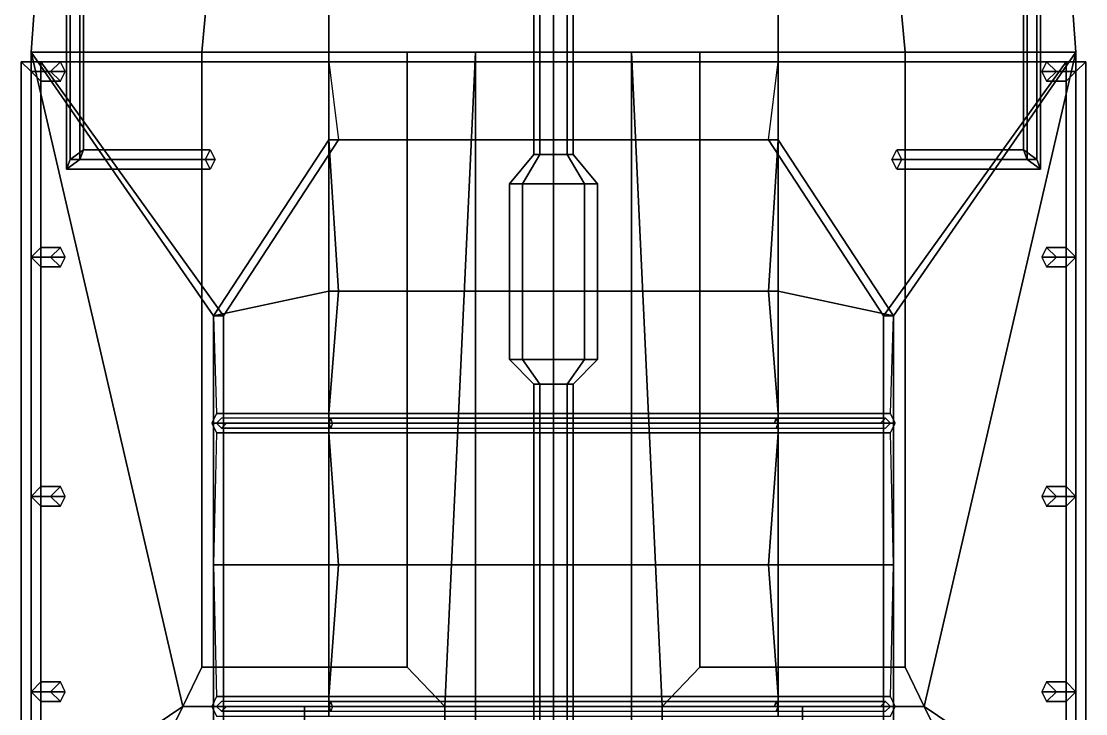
# Model space of a CAD drawing. Header units: millimetres. Extents: x -1.1 to 1.1, y -3.4 to 8.
# Drawn here: x -1.09 to 1.09, y -1.005 to 0.413 of the extents above; entities that cross this region are included whole.
import ezdxf

# ---------------------------------------------------------------- set-up
doc = ezdxf.new("R2010")
doc.units = ezdxf.units.MM
doc.layers.add('inner_sides', color=4, linetype='Continuous')
doc.layers.add('tent', color=3, linetype='Continuous')

msp = doc.modelspace()

# ---------------------------------------------------------------- linework, layer by layer
for points in [[(-0.04, 0.14, 0.52), (-0.0283, 0.14, 0.5483), (-0.0283, 1.59, 0.4583), (-0.04, 1.59, 0.43)], [(-0.0283, 0.14, 0.4917), (-0.04, 0.14, 0.52), (-0.04, 1.59, 0.43), (-0.0283, 1.59, 0.4017)], [(-0.0283, 0.14, 0.5483), (0, 0.14, 0.56), (0, 1.59, 0.47), (-0.0283, 1.59, 0.4583)], [(0, 0.14, 0.48), (-0.0283, 0.14, 0.4917), (-0.0283, 1.59, 0.4017), (0, 1.59, 0.39)], [(0, 0.14, 0.56), (0.0283, 0.14, 0.5483), (0.0283, 1.59, 0.4583), (0, 1.59, 0.47)], [(0.0283, 0.14, 0.4917), (0, 0.14, 0.48), (0, 1.59, 0.39), (0.0283, 1.59, 0.4017)], [(0.0283, 0.14, 0.5483), (0.04, 0.14, 0.52), (0.04, 1.59, 0.43), (0.0283, 1.59, 0.4583)], [(0.04, 0.14, 0.52), (0.0283, 0.14, 0.4917), (0.0283, 1.59, 0.4017), (0.04, 1.59, 0.43)], [(-0.6552, 1.05, 0.54), (-0.72, 0.35, 0.64), (-1.07, 0.35, 1.18), (-0.99, 1.45, 1.18)], [(-0.99, 1.45, 1.18), (-1.07, 0.35, 1.18), (-0.46, 0.35, 2.11), (-0.46, 1.05, 2.11)], [(0.46, 0.35, 2.11), (1.07, 0.35, 1.18), (0.99, 1.45, 1.18), (0.46, 1.05, 2.11)], [(1.07, 0.35, 1.18), (0.72, 0.35, 0.64), (0.6552, 1.05, 0.54), (0.99, 1.45, 1.18)], [(-0.99, 1.35, 0.7173), (-0.9973, 1.34, 0.69), (-0.9973, 0.11, 0.69), (-0.99, 0.13, 0.7173)], [(-0.9973, 1.34, 0.69), (-0.97, 1.32, 0.6827), (-0.97, 0.13, 0.6827), (-0.9973, 0.11, 0.69)], [(-0.9627, 1.35, 0.71), (-0.99, 1.35, 0.7173), (-0.99, 0.13, 0.7173), (-0.9627, 0.15, 0.71)], [(-0.97, 1.32, 0.6827), (-0.9627, 1.35, 0.71), (-0.9627, 0.15, 0.71), (-0.97, 0.13, 0.6827)], [(0.99, 1.35, 0.7173), (0.9627, 1.35, 0.71), (0.9627, 0.15, 0.71), (0.99, 0.13, 0.7173)], [(0.9627, 1.35, 0.71), (0.97, 1.32, 0.6827), (0.97, 0.13, 0.6827), (0.9627, 0.15, 0.71)], [(0.97, 1.32, 0.6827), (0.9973, 1.34, 0.69), (0.9973, 0.11, 0.69), (0.97, 0.13, 0.6827)], [(0.9973, 1.34, 0.69), (0.99, 1.35, 0.7173), (0.99, 0.13, 0.7173), (0.9973, 0.11, 0.69)], [(0.6552, 1.05, 0.54), (0.72, 0.35, 0.64), (-0.72, 0.35, 0.64), (-0.6552, 1.05, 0.54)], [(-0.46, 1.05, 2.11), (-0.46, 0.35, 2.11), (0.46, 0.35, 2.11), (0.46, 1.05, 2.11)], [(-0.72, 0.35, 0.64), (-0.72, -0.91, 0.64), (-0.7594, -0.99, 0.7008), (-1.07, 0.35, 1.18)], [(-0.7594, -0.99, 0.7008), (-0.7594, -0.99, 0.7008), (-1.07, -1.62, 1.18), (-1.07, 0.35, 1.18)], [(-1.07, 0.35, 1.18), (-1.07, -3.31, 1.18), (-0.6961, -2.4, 1.75), (-0.6961, -0.19, 1.75)], [(-1.07, 0.35, 1.18), (-0.6961, -0.19, 1.75), (-0.46, 0.17, 2.11), (-0.46, 0.35, 2.11)], [(-0.3, 0.35, 0.64), (-0.3, -0.91, 0.64), (-0.72, -0.91, 0.64), (-0.72, 0.35, 0.64)], [(-0.46, 0.35, 2.11), (-0.46, 0.17, 2.11), (0.46, 0.17, 2.11), (0.46, 0.35, 2.11)], [(-0.16, 0.35, 0.75), (-0.2226, -0.99, 0.7008), (-0.3, -0.91, 0.64), (-0.3, 0.35, 0.64)], [(-0.16, 0.35, 0.75), (-0.16, -2.8004, 0.75), (-0.2116, -2.5, 0.7094), (-0.2226, -0.99, 0.7008)], [(0.16, 0.35, 0.75), (0.16, -2.8004, 0.75), (-0.16, -2.8004, 0.75), (-0.16, 0.35, 0.75)], [(0.3, 0.35, 0.64), (0.3, -0.91, 0.64), (0.2226, -0.99, 0.7008), (0.16, 0.35, 0.75)], [(0.2226, -0.99, 0.7008), (0.2116, -2.5, 0.7094), (0.16, -2.8004, 0.75), (0.16, 0.35, 0.75)], [(0.72, 0.35, 0.64), (0.72, -0.91, 0.64), (0.3, -0.91, 0.64), (0.3, 0.35, 0.64)], [(0.46, 0.17, 2.11), (0.6961, -0.19, 1.75), (1.07, 0.35, 1.18), (0.46, 0.35, 2.11)], [(0.6961, -2.4, 1.75), (1.07, -3.31, 1.18), (1.07, 0.35, 1.18), (0.6961, -0.19, 1.75)], [(0.7594, -0.99, 0.7008), (0.72, -0.91, 0.64), (0.72, 0.35, 0.64), (1.07, 0.35, 1.18)], [(1.07, -1.62, 1.18), (0.7594, -0.99, 0.7008), (0.7594, -0.99, 0.7008), (1.07, 0.35, 1.18)], [(-1.07, 0.31, 1.28), (-1.09, 0.33, 1.26), (-1.09, -3.43, 1.26), (-1.07, -3.41, 1.28)], [(-1.09, 0.33, 1.26), (-1.07, 0.31, 1.24), (-1.07, -3.41, 1.24), (-1.09, -3.43, 1.26)], [(-1.09, 0.33, 1.26), (-1.07, 0.31, 1.28), (-1, 0.31, 1.28), (-1.01, 0.33, 1.26)], [(-1.07, 0.31, 1.24), (-1.09, 0.33, 1.26), (-1.01, 0.33, 1.26), (-1.03, 0.31, 1.24)], [(1.07, 0.31, 1.28), (1.09, 0.33, 1.26), (1.01, 0.33, 1.26), (1, 0.31, 1.28)], [(1.09, 0.33, 1.26), (1.07, 0.31, 1.24), (1.03, 0.31, 1.24), (1.01, 0.33, 1.26)], [(1.09, 0.33, 1.26), (1.07, 0.31, 1.28), (1.07, -3.41, 1.28), (1.09, -3.43, 1.26)], [(1.07, 0.31, 1.24), (1.09, 0.33, 1.26), (1.09, -3.43, 1.26), (1.07, -3.41, 1.24)], [(-1.05, 0.29, 1.26), (-1.07, 0.31, 1.28), (-1.07, -3.41, 1.28), (-1.05, -3.39, 1.26)], [(-1.07, 0.31, 1.24), (-1.05, 0.29, 1.26), (-1.05, -3.39, 1.26), (-1.07, -3.41, 1.24)], [(-1.07, 0.31, 1.28), (-1.05, 0.29, 1.26), (-1.01, 0.29, 1.26), (-1, 0.31, 1.28)], [(-1.05, 0.29, 1.26), (-1.07, 0.31, 1.24), (-1.03, 0.31, 1.24), (-1.01, 0.29, 1.26)], [(1.05, 0.29, 1.26), (1.07, 0.31, 1.28), (1, 0.31, 1.28), (1.01, 0.29, 1.26)], [(1.07, 0.31, 1.24), (1.05, 0.29, 1.26), (1.01, 0.29, 1.26), (1.03, 0.31, 1.24)], [(1.07, 0.31, 1.28), (1.05, 0.29, 1.26), (1.05, -3.39, 1.26), (1.07, -3.41, 1.28)], [(1.05, 0.29, 1.26), (1.07, 0.31, 1.24), (1.07, -3.41, 1.24), (1.05, -3.39, 1.26)], [(-0.7129, 0.13, 0.8773), (-0.7029, 0.15, 0.86), (-0.9627, 0.15, 0.71), (-0.99, 0.13, 0.7173)], [(-0.7029, 0.15, 0.86), (-0.6929, 0.13, 0.8427), (-0.97, 0.13, 0.6827), (-0.9627, 0.15, 0.71)], [(-0.0283, 0.14, 0.5483), (-0.04, 0.14, 0.52), (-0.09, 0.08, 0.52), (-0.0636, 0.08, 0.5836)], [(-0.04, 0.14, 0.52), (-0.0283, 0.14, 0.4917), (-0.0636, 0.08, 0.4564), (-0.09, 0.08, 0.52)], [(0, 0.14, 0.56), (-0.0283, 0.14, 0.5483), (-0.0636, 0.08, 0.5836), (0, 0.08, 0.61)], [(-0.0283, 0.14, 0.4917), (0, 0.14, 0.48), (0, 0.08, 0.43), (-0.0636, 0.08, 0.4564)], [(0.0283, 0.14, 0.5483), (0, 0.14, 0.56), (0, 0.08, 0.61), (0.0636, 0.08, 0.5836)], [(0, 0.14, 0.48), (0.0283, 0.14, 0.4917), (0.0636, 0.08, 0.4564), (0, 0.08, 0.43)], [(0.04, 0.14, 0.52), (0.0283, 0.14, 0.5483), (0.0636, 0.08, 0.5836), (0.09, 0.08, 0.52)], [(0.0283, 0.14, 0.4917), (0.04, 0.14, 0.52), (0.09, 0.08, 0.52), (0.0636, 0.08, 0.4564)], [(0.6929, 0.13, 0.8427), (0.7029, 0.15, 0.86), (0.9627, 0.15, 0.71), (0.97, 0.13, 0.6827)], [(0.7029, 0.15, 0.86), (0.7129, 0.13, 0.8773), (0.99, 0.13, 0.7173), (0.9627, 0.15, 0.71)], [(-0.6929, 0.13, 0.8427), (-0.7029, 0.11, 0.86), (-0.9973, 0.11, 0.69), (-0.97, 0.13, 0.6827)], [(-0.7029, 0.11, 0.86), (-0.7129, 0.13, 0.8773), (-0.99, 0.13, 0.7173), (-0.9973, 0.11, 0.69)], [(0.7029, 0.11, 0.86), (0.6929, 0.13, 0.8427), (0.97, 0.13, 0.6827), (0.9973, 0.11, 0.69)], [(0.7129, 0.13, 0.8773), (0.7029, 0.11, 0.86), (0.9973, 0.11, 0.69), (0.99, 0.13, 0.7173)], [(-0.0636, 0.08, 0.5836), (-0.09, 0.08, 0.52), (-0.09, -0.28, 0.52), (-0.0636, -0.28, 0.5836)], [(-0.09, 0.08, 0.52), (-0.0636, 0.08, 0.4564), (-0.0636, -0.28, 0.4564), (-0.09, -0.28, 0.52)], [(0, 0.08, 0.61), (-0.0636, 0.08, 0.5836), (-0.0636, -0.28, 0.5836), (0, -0.28, 0.61)], [(-0.0636, 0.08, 0.4564), (0, 0.08, 0.43), (0, -0.28, 0.43), (-0.0636, -0.28, 0.4564)], [(0.0636, 0.08, 0.5836), (0, 0.08, 0.61), (0, -0.28, 0.61), (0.0636, -0.28, 0.5836)], [(0, 0.08, 0.43), (0.0636, 0.08, 0.4564), (0.0636, -0.28, 0.4564), (0, -0.28, 0.43)], [(0.09, 0.08, 0.52), (0.0636, 0.08, 0.5836), (0.0636, -0.28, 0.5836), (0.09, -0.28, 0.52)], [(0.0636, 0.08, 0.4564), (0.09, 0.08, 0.52), (0.09, -0.28, 0.52), (0.0636, -0.28, 0.4564)], [(-1.05, -0.05, 1.26), (-1.07, -0.07, 1.28), (-1, -0.07, 1.28), (-1.01, -0.05, 1.26)], [(-1.07, -0.07, 1.24), (-1.05, -0.05, 1.26), (-1.01, -0.05, 1.26), (-1.03, -0.07, 1.24)], [(1.07, -0.07, 1.28), (1.05, -0.05, 1.26), (1.01, -0.05, 1.26), (1, -0.07, 1.28)], [(1.05, -0.05, 1.26), (1.07, -0.07, 1.24), (1.03, -0.07, 1.24), (1.01, -0.05, 1.26)], [(-1.07, -0.07, 1.28), (-1.05, -0.09, 1.26), (-1.01, -0.09, 1.26), (-1, -0.07, 1.28)], [(-1.05, -0.09, 1.26), (-1.07, -0.07, 1.24), (-1.03, -0.07, 1.24), (-1.01, -0.09, 1.26)], [(1.05, -0.09, 1.26), (1.07, -0.07, 1.28), (1, -0.07, 1.28), (1.01, -0.09, 1.26)], [(1.07, -0.07, 1.24), (1.05, -0.09, 1.26), (1.01, -0.09, 1.26), (1.03, -0.07, 1.24)], [(-0.0283, -0.33, 0.4917), (-0.04, -0.33, 0.52), (-0.09, -0.28, 0.52), (-0.0636, -0.28, 0.4564)], [(-0.04, -0.33, 0.52), (-0.0283, -0.33, 0.5483), (-0.0636, -0.28, 0.5836), (-0.09, -0.28, 0.52)], [(0, -0.33, 0.48), (-0.0283, -0.33, 0.4917), (-0.0636, -0.28, 0.4564), (0, -0.28, 0.43)], [(-0.0283, -0.33, 0.5483), (0, -0.33, 0.56), (0, -0.28, 0.61), (-0.0636, -0.28, 0.5836)], [(0.0283, -0.33, 0.4917), (0, -0.33, 0.48), (0, -0.28, 0.43), (0.0636, -0.28, 0.4564)], [(0, -0.33, 0.56), (0.0283, -0.33, 0.5483), (0.0636, -0.28, 0.5836), (0, -0.28, 0.61)], [(0.04, -0.33, 0.52), (0.0283, -0.33, 0.4917), (0.0636, -0.28, 0.4564), (0.09, -0.28, 0.52)], [(0.0283, -0.33, 0.5483), (0.04, -0.33, 0.52), (0.09, -0.28, 0.52), (0.0636, -0.28, 0.5836)], [(-0.0283, -0.33, 0.5483), (-0.04, -0.33, 0.52), (-0.04, -1.59, 0.43), (-0.0283, -1.59, 0.4583)], [(-0.04, -0.33, 0.52), (-0.0283, -0.33, 0.4917), (-0.0283, -1.59, 0.4017), (-0.04, -1.59, 0.43)], [(0, -0.33, 0.56), (-0.0283, -0.33, 0.5483), (-0.0283, -1.59, 0.4583), (0, -1.59, 0.47)], [(-0.0283, -0.33, 0.4917), (0, -0.33, 0.48), (0, -1.59, 0.39), (-0.0283, -1.59, 0.4017)], [(0.0283, -0.33, 0.5483), (0, -0.33, 0.56), (0, -1.59, 0.47), (0.0283, -1.59, 0.4583)], [(0, -0.33, 0.48), (0.0283, -0.33, 0.4917), (0.0283, -1.59, 0.4017), (0, -1.59, 0.39)], [(0.04, -0.33, 0.52), (0.0283, -0.33, 0.5483), (0.0283, -1.59, 0.4583), (0.04, -1.59, 0.43)], [(0.0283, -0.33, 0.4917), (0.04, -0.33, 0.52), (0.04, -1.59, 0.43), (0.0283, -1.59, 0.4017)], [(-1.05, -0.54, 1.26), (-1.07, -0.56, 1.28), (-1, -0.56, 1.28), (-1.01, -0.54, 1.26)], [(-1.07, -0.56, 1.24), (-1.05, -0.54, 1.26), (-1.01, -0.54, 1.26), (-1.03, -0.56, 1.24)], [(1.07, -0.56, 1.28), (1.05, -0.54, 1.26), (1.01, -0.54, 1.26), (1, -0.56, 1.28)], [(1.05, -0.54, 1.26), (1.07, -0.56, 1.24), (1.03, -0.56, 1.24), (1.01, -0.54, 1.26)], [(-1.07, -0.56, 1.28), (-1.05, -0.58, 1.26), (-1.01, -0.58, 1.26), (-1, -0.56, 1.28)], [(-1.05, -0.58, 1.26), (-1.07, -0.56, 1.24), (-1.03, -0.56, 1.24), (-1.01, -0.58, 1.26)], [(1.05, -0.58, 1.26), (1.07, -0.56, 1.28), (1, -0.56, 1.28), (1.01, -0.58, 1.26)], [(1.07, -0.56, 1.24), (1.05, -0.58, 1.26), (1.01, -0.58, 1.26), (1.03, -0.56, 1.24)], [(-0.7594, -0.99, 0.7008), (-0.72, -0.91, 0.64), (-0.3, -0.91, 0.64), (-0.2226, -0.99, 0.7008)], [(0.2226, -0.99, 0.7008), (0.3, -0.91, 0.64), (0.72, -0.91, 0.64), (0.7594, -0.99, 0.7008)], [(-1.05, -0.94, 1.26), (-1.07, -0.96, 1.28), (-1, -0.96, 1.28), (-1.01, -0.94, 1.26)], [(-1.07, -0.96, 1.24), (-1.05, -0.94, 1.26), (-1.01, -0.94, 1.26), (-1.03, -0.96, 1.24)], [(1.07, -0.96, 1.28), (1.05, -0.94, 1.26), (1.01, -0.94, 1.26), (1, -0.96, 1.28)], [(1.05, -0.94, 1.26), (1.07, -0.96, 1.24), (1.03, -0.96, 1.24), (1.01, -0.94, 1.26)], [(-1.07, -0.96, 1.28), (-1.05, -0.98, 1.26), (-1.01, -0.98, 1.26), (-1, -0.96, 1.28)], [(-1.05, -0.98, 1.26), (-1.07, -0.96, 1.24), (-1.03, -0.96, 1.24), (-1.01, -0.98, 1.26)], [(1.05, -0.98, 1.26), (1.07, -0.96, 1.28), (1, -0.96, 1.28), (1.01, -0.98, 1.26)], [(1.07, -0.96, 1.24), (1.05, -0.98, 1.26), (1.01, -0.98, 1.26), (1.03, -0.96, 1.24)], [(-0.7594, -0.99, 0.7008), (-1.07, -1.2, 0.49), (-1.07, -1.62, 1.18)], [(-0.51, -0.99, 0.7008), (-0.51, -1.2, 0.49), (-1.07, -1.2, 0.49), (-0.7594, -0.99, 0.7008)], [(-0.2226, -0.99, 0.7008), (-0.2116, -2.5, 0.7094), (-0.51, -2.5, 0.7095), (-0.51, -0.99, 0.7008)], [(0.51, -0.99, 0.7008), (0.51, -2.5, 0.7094), (0.2116, -2.5, 0.7094), (0.2226, -0.99, 0.7008)], [(0.7594, -0.99, 0.7008), (1.07, -1.2, 0.49), (0.51, -1.2, 0.49), (0.51, -0.99, 0.7008)], [(1.07, -1.62, 1.18), (1.07, -1.2, 0.49), (0.7594, -0.99, 0.7008), (1.07, -1.62, 1.18)]]:
    msp.add_3dface(points)
at = {"layer": 'inner_sides'}
for points in [[(-0.46, 0.33, 2.09), (-1.05, 0.33, 1.18), (1.05, 0.33, 1.18), (0.46, 0.33, 2.09)], [(-1.05, 0.33, 1.18), (-1.05, -3.29, 1.18), (1.05, -3.29, 1.18), (1.05, 0.33, 1.18)], [(-0.6761, -0.19, 1.75), (-0.6761, -2.4, 1.75), (-1.05, -3.29, 1.18), (-1.05, 0.33, 1.18)], [(-0.44, 0.17, 2.09), (-0.6761, -0.19, 1.75), (-1.05, 0.33, 1.18), (-0.46, 0.33, 2.09)], [(0.46, 0.33, 2.09), (1.05, 0.33, 1.18), (0.6761, -0.19, 1.75), (0.44, 0.17, 2.09)], [(1.05, 0.33, 1.18), (1.05, -3.29, 1.18), (0.6761, -2.4, 1.75), (0.6761, -0.19, 1.75)], [(-0.46, 0.17, 2.11), (-0.6961, -0.19, 1.75), (-0.6761, -0.19, 1.75), (-0.44, 0.17, 2.11)], [(-0.44, 0.17, 2.11), (-0.6761, -0.19, 1.75), (-0.6761, -0.19, 1.75), (-0.44, 0.17, 2.09)], [(-0.44, 0.17, 2.11), (-0.44, 0.17, 2.09), (0.44, 0.17, 2.09), (0.44, 0.17, 2.11)], [(0.44, 0.17, 2.11), (0.6761, -0.19, 1.75), (0.6961, -0.19, 1.75), (0.46, 0.17, 2.11)], [(0.44, 0.17, 2.09), (0.6761, -0.19, 1.75), (0.6761, -0.19, 1.75), (0.44, 0.17, 2.11)], [(-0.6961, -0.19, 1.75), (-0.6961, -2.4, 1.75), (-0.6761, -2.4, 1.75), (-0.6761, -0.19, 1.75)], [(0.6761, -0.19, 1.75), (0.6761, -2.4, 1.75), (0.6961, -2.4, 1.75), (0.6961, -0.19, 1.75)]]:
    msp.add_3dface(points, dxfattribs=at)
at = {"layer": 'tent'}
for points in [[(-0.6961, -0.19, 1.75), (-0.6961, -0.19, 1.75), (-0.46, -0.14, 2.07), (-0.46, 0.17, 2.11)], [(-0.46, 0.17, 2.11), (-0.44, -0.14, 2.09), (0.44, -0.14, 2.09), (0.46, 0.17, 2.11)], [(-0.46, -0.14, 2.07), (-0.46, -0.14, 2.07), (-0.44, -0.14, 2.09), (-0.46, 0.17, 2.11)], [(0.46, 0.17, 2.11), (0.44, -0.14, 2.09), (0.46, -0.14, 2.07)], [(0.46, 0.17, 2.11), (0.46, -0.14, 2.07), (0.6961, -0.19, 1.75)], [(-0.6961, -0.19, 1.75), (-0.69, -0.39, 1.75), (-0.46, -0.39, 2.11), (-0.46, -0.14, 2.07)], [(-0.44, -0.14, 2.09), (-0.46, -0.39, 2.11), (0.46, -0.39, 2.11), (0.44, -0.14, 2.09)], [(-0.46, -0.14, 2.07), (-0.46, -0.14, 2.07), (-0.46, -0.39, 2.11), (-0.44, -0.14, 2.09)], [(0.44, -0.14, 2.09), (0.46, -0.39, 2.11), (0.46, -0.14, 2.07)], [(0.46, -0.14, 2.07), (0.46, -0.39, 2.11), (0.69, -0.39, 1.75), (0.6961, -0.19, 1.75)], [(-0.69, -0.39, 1.75), (-0.7, -0.41, 1.75), (-0.46, -0.41, 2.12), (-0.46, -0.39, 2.11)], [(-0.46, -0.39, 2.11), (-0.46, -0.41, 2.12), (0.46, -0.41, 2.12), (0.46, -0.39, 2.11)], [(0.46, -0.39, 2.11), (0.46, -0.41, 2.12), (0.7, -0.41, 1.75), (0.69, -0.39, 1.75)], [(-0.46, -0.43, 2.11), (-0.46, -0.41, 2.12), (-0.7, -0.41, 1.75), (-0.69, -0.43, 1.75)], [(0.46, -0.43, 2.11), (0.46, -0.41, 2.12), (-0.46, -0.41, 2.12), (-0.46, -0.43, 2.11)], [(0.69, -0.43, 1.75), (0.7, -0.41, 1.75), (0.46, -0.41, 2.12), (0.46, -0.43, 2.11)], [(-0.46, -0.7, 2.07), (-0.46, -0.43, 2.11), (-0.69, -0.43, 1.75), (-0.6961, -0.7, 1.75)], [(0.44, -0.7, 2.09), (0.46, -0.43, 2.11), (-0.46, -0.43, 2.11), (-0.44, -0.7, 2.09)], [(-0.44, -0.7, 2.09), (-0.46, -0.43, 2.11), (-0.46, -0.43, 2.11), (-0.46, -0.7, 2.07)], [(0.46, -0.7, 2.07), (0.46, -0.43, 2.11), (0.46, -0.43, 2.11), (0.44, -0.7, 2.09)], [(0.6961, -0.7, 1.75), (0.69, -0.43, 1.75), (0.46, -0.43, 2.11), (0.46, -0.7, 2.07)], [(-0.6961, -0.7, 1.75), (-0.69, -0.97, 1.75), (-0.46, -0.97, 2.11), (-0.46, -0.7, 2.07)], [(-0.46, -0.7, 2.07), (-0.46, -0.97, 2.11), (-0.46, -0.97, 2.11), (-0.44, -0.7, 2.09)], [(-0.44, -0.7, 2.09), (-0.46, -0.97, 2.11), (0.46, -0.97, 2.11), (0.44, -0.7, 2.09)], [(0.44, -0.7, 2.09), (0.46, -0.97, 2.11), (0.46, -0.97, 2.11), (0.46, -0.7, 2.07)], [(0.46, -0.7, 2.07), (0.46, -0.97, 2.11), (0.69, -0.97, 1.75), (0.6961, -0.7, 1.75)], [(-0.69, -0.97, 1.75), (-0.7, -0.99, 1.75), (-0.46, -0.99, 2.12), (-0.46, -0.97, 2.11)], [(-0.46, -0.97, 2.11), (-0.46, -0.99, 2.12), (0.46, -0.99, 2.12), (0.46, -0.97, 2.11)], [(0.46, -0.97, 2.11), (0.46, -0.99, 2.12), (0.7, -0.99, 1.75), (0.69, -0.97, 1.75)], [(-0.46, -1.01, 2.11), (-0.46, -0.99, 2.12), (-0.7, -0.99, 1.75), (-0.69, -1.01, 1.75)], [(0.46, -1.01, 2.11), (0.46, -0.99, 2.12), (-0.46, -0.99, 2.12), (-0.46, -1.01, 2.11)], [(0.69, -1.01, 1.75), (0.7, -0.99, 1.75), (0.46, -0.99, 2.12), (0.46, -1.01, 2.11)]]:
    msp.add_3dface(points, dxfattribs=at)

# ---------------------------------------------------------------- meshes
mesh = msp.add_polymesh((2, 4), dxfattribs=dict(n_close=True))
for k, corner in enumerate([(-0.68, -0.4, 1.75), (-0.69, -0.41, 1.75), (-0.68, -0.42, 1.75), (-0.67, -0.41, 1.75), (-0.4563, -0.4, 2.1), (-0.46, -0.41, 2.11), (-0.4563, -0.42, 2.1), (-0.4526, -0.41, 2.09)]):
    mesh.set_mesh_vertex(divmod(k, 4), corner)
mesh = msp.add_polymesh((2, 4), dxfattribs=dict(n_close=True))
for k, corner in enumerate([(0.4563, -0.42, 2.1), (0.46, -0.41, 2.11), (0.4563, -0.4, 2.1), (0.4526, -0.41, 2.09), (-0.4563, -0.42, 2.1), (-0.46, -0.41, 2.11), (-0.4563, -0.4, 2.1), (-0.4526, -0.41, 2.09)]):
    mesh.set_mesh_vertex(divmod(k, 4), corner)
mesh = msp.add_polymesh((2, 4), dxfattribs=dict(n_close=True))
for k, corner in enumerate([(0.68, -0.42, 1.75), (0.69, -0.41, 1.75), (0.68, -0.4, 1.75), (0.67, -0.41, 1.75), (0.4563, -0.42, 2.1), (0.46, -0.41, 2.11), (0.4563, -0.4, 2.1), (0.4526, -0.41, 2.09)]):
    mesh.set_mesh_vertex(divmod(k, 4), corner)
mesh = msp.add_polymesh((2, 4), dxfattribs=dict(n_close=True))
for k, corner in enumerate([(-0.68, -0.98, 1.75), (-0.69, -0.99, 1.75), (-0.68, -1, 1.75), (-0.67, -0.99, 1.75), (-0.4563, -0.98, 2.1), (-0.46, -0.99, 2.11), (-0.4563, -1, 2.1), (-0.4526, -0.99, 2.09)]):
    mesh.set_mesh_vertex(divmod(k, 4), corner)
mesh = msp.add_polymesh((2, 4), dxfattribs=dict(n_close=True))
for k, corner in enumerate([(0.4563, -1, 2.1), (0.46, -0.99, 2.11), (0.4563, -0.98, 2.1), (0.4526, -0.99, 2.09), (-0.4563, -1, 2.1), (-0.46, -0.99, 2.11), (-0.4563, -0.98, 2.1), (-0.4526, -0.99, 2.09)]):
    mesh.set_mesh_vertex(divmod(k, 4), corner)
mesh = msp.add_polymesh((2, 4), dxfattribs=dict(n_close=True))
for k, corner in enumerate([(0.68, -1, 1.75), (0.69, -0.99, 1.75), (0.68, -0.98, 1.75), (0.67, -0.99, 1.75), (0.4563, -1, 2.1), (0.46, -0.99, 2.11), (0.4563, -0.98, 2.1), (0.4526, -0.99, 2.09)]):
    mesh.set_mesh_vertex(divmod(k, 4), corner)

doc.saveas('drawing.dxf')
